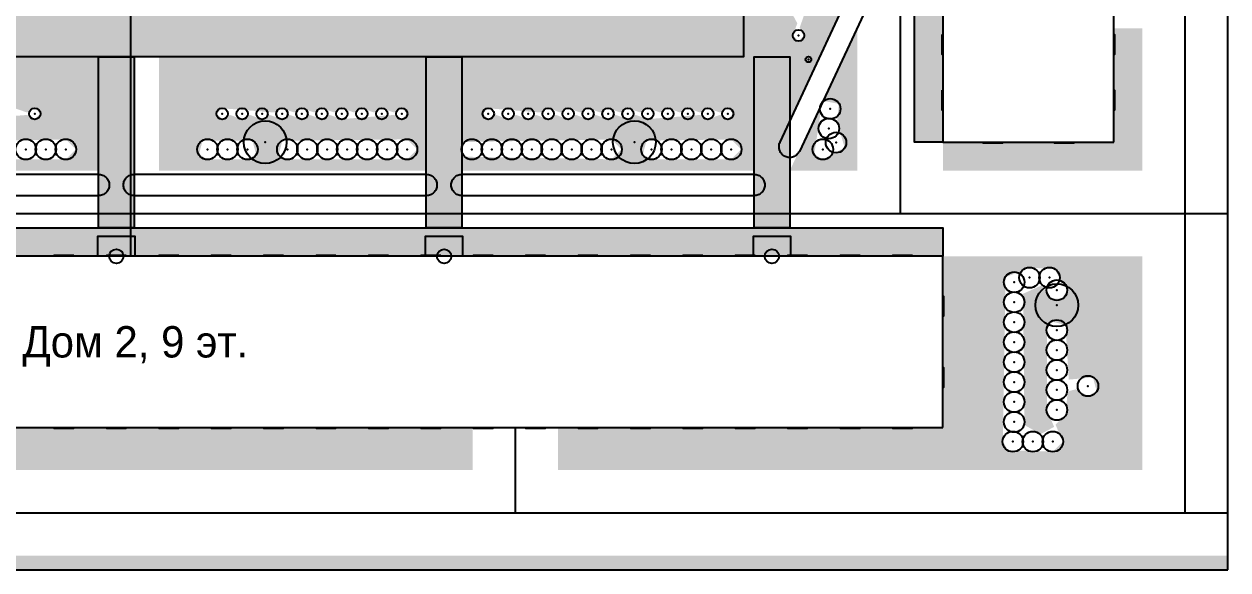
# Model space of a CAD drawing. Header units: metres. Extents: x 0 to 180, y 0 to 150.
# Drawn here: x 95.5 to 180, y 0 to 38.3 of the extents above; entities that cross this region are included whole.
import ezdxf

# ---------------------------------------------------------------- set-up
doc = ezdxf.new("R2010")
doc.units = ezdxf.units.M
for name, color, linetype in [('BUILDING_FOOTPRINT', 1, 'Continuous'), ('CANOPIES', 132, 'Continuous'), ('CURB', 8, 'Continuous'), ('ENTRANCES', 132, 'Continuous'), ('HEATING_T1', 1, 'Continuous'), ('LABELS', 7, 'Continuous'), ('NEW_BUSH', 3, 'Continuous'), ('NEW_LAMP', 2, 'Continuous'), ('NEW_LAWN', 82, 'Continuous'), ('NEW_PATHS', 2, 'Continuous'), ('NEW_TREE', 3, 'Continuous'), ('PATHS', 33, 'Continuous'), ('ROAD', 251, 'Continuous'), ('SEWER_K1', 30, 'Continuous'), ('SIDEWALK', 31, 'Continuous'), ('TERRITORY_BOUNDARY', 8, 'Continuous'), ('WATER_SUPPLY_B1', 5, 'Continuous'), ('WINDOWS', 150, 'Continuous')]:
    doc.layers.add(name, color=color, linetype=linetype)

msp = doc.modelspace()

# ---------------------------------------------------------------- hatches: boundary and pattern name
at = {"layer": 'NEW_LAWN'}
h = msp.add_hatch(color=82, dxfattribs=at)
h.paths.add_polyline_path([(136.75, 28.801), (137.449, 29.5), (136.75, 30.199), (126.25, 30.011), (126.25, 35.999), (146, 36), (146, 40.75), (153.589, 40.75), (149.25, 31.452), (149.25, 36), (146.75, 36), (146.75, 28), (126.25, 28), (126.25, 28.989)])
h.paths.add_polyline_path([(150.246, 38.89), (149.867, 39.269), (149.488, 38.89), (149.781, 38.346), (149.488, 37.49), (149.867, 37.111), (150.246, 37.49), (149.953, 38.035)], flags=16)
h.paths.add_polyline_path([(139.201, 30.105), (138.945, 29.151), (139.55, 28.801), (145.15, 28.801), (145.849, 29.5), (145.15, 30.199)], flags=16)
h.paths.add_polyline_path([(128.1, 32.379), (127.721, 32), (128.1, 31.621), (128.645, 31.914), (129.5, 31.621), (130.045, 31.914), (130.9, 31.621), (131.445, 31.914), (132.3, 31.621), (132.845, 31.914), (133.7, 31.621), (134.245, 31.914), (135.1, 31.621), (135.645, 31.914), (136.5, 31.621), (137.045, 31.914), (137.9, 31.621), (138.445, 31.914), (139.3, 31.621), (142.955, 31.914), (143.5, 31.621), (144.355, 31.914), (144.9, 31.621), (145.279, 32), (144.9, 32.379), (144.355, 32.086), (143.5, 32.379), (142.955, 32.086), (142.1, 32.379), (141.555, 32.086), (140.7, 32.379), (140.155, 32.086), (139.3, 32.379), (138.755, 32.086), (137.9, 32.379), (137.355, 32.086), (136.5, 32.379), (135.955, 32.086), (135.1, 32.379), (134.555, 32.086), (133.7, 32.379), (133.155, 32.086), (132.3, 32.379), (131.755, 32.086)], flags=16)
for points in [[(151.522, 32.774), (150.972, 29.151), (151.577, 28.801), (153.105, 29.628), (152.571, 31.44), (152.698, 32.691), (151.583, 32.903), (154, 38.084), (154, 28), (149.25, 28)], [(174, 28), (160, 28), (160, 30), (172, 30), (172, 38), (174, 38)], [(73, 7), (73, 10), (127, 10), (127, 7)], [(38.5, 1), (180, 1), (180, 0), (38.5, 0.001)]]:
    msp.add_hatch(color=82, dxfattribs=at).paths.add_polyline_path(points)
h = msp.add_hatch(color=82, dxfattribs=at)
h.paths.add_polyline_path([(100.75, 28), (80.25, 28), (80.25, 35.999), (100.75, 35.999)])
h.paths.add_polyline_path([(93.901, 30.105), (93.645, 29.151), (94.25, 28.801), (98.45, 28.801), (99.149, 29.5), (98.45, 30.199)], flags=16)
h.paths.add_polyline_path([(85.93, 32.086), (82.275, 32.379), (81.896, 32), (82.275, 31.621), (82.82, 31.914), (83.675, 31.621), (84.22, 31.914), (85.075, 31.621), (85.62, 31.914), (86.475, 31.621), (87.02, 31.914), (87.875, 31.621), (88.42, 31.914), (89.275, 31.621), (89.82, 31.914), (90.675, 31.621), (91.22, 31.914), (92.075, 31.621), (95.73, 31.914), (96.275, 31.621), (96.654, 32), (96.275, 32.379), (95.73, 32.086), (94.875, 32.379), (94.33, 32.086), (93.475, 32.379), (92.93, 32.086), (92.075, 32.379), (91.53, 32.086), (90.675, 32.379), (87.02, 32.086), (86.475, 32.379)], flags=16)
h.paths.add_polyline_path([(81.301, 30.105), (81.045, 29.151), (81.65, 28.801), (91.45, 28.801), (92.149, 29.5), (91.45, 30.199)], flags=16)
h = msp.add_hatch(color=82, dxfattribs=at)
h.paths.add_polyline_path([(105, 36), (123.75, 36), (123.75, 28), (105, 28)])
h.paths.add_polyline_path([(113.651, 30.105), (113.395, 29.151), (114, 28.801), (122.4, 28.801), (123.099, 29.5), (122.4, 30.199)], flags=16)
h.paths.add_polyline_path([(109.425, 32.379), (109.046, 32), (109.425, 31.621), (109.97, 31.914), (110.825, 31.621), (111.37, 31.914), (112.225, 31.621), (112.77, 31.914), (113.625, 31.621), (114.17, 31.914), (115.025, 31.621), (115.57, 31.914), (116.425, 31.621), (116.97, 31.914), (117.825, 31.621), (121.48, 31.914), (122.025, 31.621), (122.404, 32), (122.025, 32.379), (121.48, 32.086), (120.625, 32.379), (120.08, 32.086), (119.225, 32.379), (118.68, 32.086), (117.825, 32.379), (117.28, 32.086), (116.425, 32.379), (115.88, 32.086), (115.025, 32.379), (114.48, 32.086), (113.625, 32.379), (113.08, 32.086)], flags=16)
h.paths.add_polyline_path([(108.051, 30.105), (107.795, 29.151), (108.4, 28.801), (111.2, 28.801), (111.805, 29.151), (111.549, 30.105)], flags=16)
h = msp.add_hatch(color=82, dxfattribs=at)
h.paths.add_polyline_path([(160, 10), (160, 22), (174, 22), (174, 7), (133, 7), (133, 10)])
h.paths.add_polyline_path([(164.213, 9), (164.563, 8.395), (167.712, 8.301), (168.411, 9), (167.905, 10.186), (168.605, 10.871), (168.755, 12.519), (169.334, 12.674), (170.179, 12.198), (170.785, 12.548), (170.529, 13.502), (168.83, 13.351), (168.605, 17.17), (167.651, 17.426), (167.301, 16.821), (167.301, 11.221), (167.807, 10.035), (166.857, 9.524), (165.724, 10.162), (165.624, 19.369), (166.904, 19.946), (167.651, 19.016), (168.349, 19.016), (168.699, 19.621), (167.829, 21.105), (166.079, 21.199), (164.395, 20.529)], flags=16)
at = {"layer": 'PATHS'}
for points in [[(103.25, 24), (100.75, 24), (100.75, 36), (103.25, 36)], [(126.25, 24), (123.75, 24), (123.75, 36), (126.25, 36)], [(146.75, 24), (146.75, 36), (149.25, 36), (149.25, 24)]]:
    msp.add_hatch(color=33, dxfattribs=at).paths.add_polyline_path(points)
at = {"layer": 'ROAD'}
msp.add_hatch(color=251, dxfattribs=at).paths.add_polyline_path([(141.5, 114), (141.5, 150), (146, 150), (146, 114), (146, 109.5), (146, 40.5), (146, 36), (141.5, 36), (90, 36), (90, 40.5), (141.5, 40.5), (141.5, 109.5), (90, 109.5), (90, 114)])
at = {"layer": 'SIDEWALK'}
for points in [[(158, 75), (160, 75), (160, 30), (158, 30)], [(44, 24), (160, 24), (160, 22), (44, 22)]]:
    msp.add_hatch(color=31, dxfattribs=at).paths.add_polyline_path(points)

# ---------------------------------------------------------------- linework, layer by layer
at = {"layer": 'BUILDING_FOOTPRINT'}
for points in [[(172, 30), (172, 75), (160, 75), (160, 30)], [(160, 10), (160, 22), (44, 22), (44, 10)]]:
    msp.add_lwpolyline(points, close=True, dxfattribs=at)
at = {"layer": 'CANOPIES'}
for points in [[(103.3, 22, 2.7), (100.7, 22, 2.7), (100.7, 23.4, 2.7), (103.3, 23.4, 2.7)], [(126.3, 22, 2.7), (123.7, 22, 2.7), (123.7, 23.4, 2.7), (126.3, 23.4, 2.7)], [(149.3, 22, 2.7), (146.7, 22, 2.7), (146.7, 23.4, 2.7), (149.3, 23.4, 2.7)]]:
    msp.add_3dface(points, dxfattribs=at)
at = {"layer": 'CURB'}
msp.add_lwpolyline([(34, 0), (34, 36), (34, 40.5), (34, 109.5), (34, 114), (38.5, 114), (141.5, 114), (141.5, 150), (146, 150), (146, 114), (146, 109.5), (146, 40.5), (146, 36), (141.5, 36), (38.5, 36), (38.5, 0)], close=True, dxfattribs=at)
at = {"layer": 'ENTRANCES'}
for centre in [(102, 22, 0.05), (125, 22, 0.05), (148, 22, 0.05)]:
    msp.add_circle(centre, 0.5, dxfattribs=at)
at = {"layer": 'HEATING_T1'}
msp.add_polyline3d([(103, 88, -1.4), (103, 22, -1.4)], dxfattribs=at)
at = {"layer": 'NEW_BUSH'}
for centre, radius in [((149.867, 37.49), 0.4), ((152.093, 32.341), 0.72), ((96.275, 32), 0.4), ((109.425, 32), 0.4), ((110.825, 32), 0.4), ((112.225, 32), 0.4), ((113.625, 32), 0.4), ((115.025, 32), 0.4), ((116.425, 32), 0.4), ((117.825, 32), 0.4), ((119.225, 32), 0.4), ((120.625, 32), 0.4), ((122.025, 32), 0.4), ((128.1, 32), 0.4), ((129.5, 32), 0.4), ((130.9, 32), 0.4), ((132.3, 32), 0.4), ((133.7, 32), 0.4), ((135.1, 32), 0.4), ((136.5, 32), 0.4), ((137.9, 32), 0.4), ((139.3, 32), 0.4), ((140.7, 32), 0.4), ((142.1, 32), 0.4), ((143.5, 32), 0.4), ((144.9, 32), 0.4), ((152, 30.962), 0.72), ((152.5, 29.977), 0.72), ((95.65, 29.5), 0.72), ((97.05, 29.5), 0.72), ((98.45, 29.5), 0.72), ((108.4, 29.5), 0.72), ((109.8, 29.5), 0.72), ((111.2, 29.5), 0.72), ((114, 29.5), 0.72), ((115.4, 29.5), 0.72), ((116.8, 29.5), 0.72), ((118.2, 29.5), 0.72), ((119.6, 29.5), 0.72), ((121, 29.5), 0.72), ((122.4, 29.5), 0.72), ((126.95, 29.5), 0.72), ((128.35, 29.5), 0.72), ((129.75, 29.5), 0.72), ((131.15, 29.5), 0.72), ((132.55, 29.5), 0.72), ((133.95, 29.5), 0.72), ((135.35, 29.5), 0.72), ((136.75, 29.5), 0.72), ((139.55, 29.5), 0.72), ((140.95, 29.5), 0.72), ((142.35, 29.5), 0.72), ((143.75, 29.5), 0.72), ((145.15, 29.5), 0.72), ((151.577, 29.5), 0.72), ((166.079, 20.5), 0.72), ((167.479, 20.5), 0.72), ((165, 20.179), 0.72), ((168, 19.621), 0.72), ((165, 18.779), 0.72), ((165, 17.379), 0.72), ((168, 16.821), 0.72), ((165, 15.979), 0.72), ((168, 15.421), 0.72), ((165, 14.579), 0.72), ((168, 14.021), 0.72), ((165, 13.179), 0.72), ((170.179, 12.897), 0.72), ((168, 12.621), 0.72), ((165, 11.779), 0.72), ((168, 11.221), 0.72), ((165, 10.379), 0.72), ((164.912, 9), 0.72), ((166.312, 9), 0.72), ((167.712, 9), 0.72)]:
    msp.add_circle(centre, radius, dxfattribs=at)
for p in [(149.867, 37.49), (152.093, 32.341), (96.275, 32), (109.425, 32), (110.825, 32), (112.225, 32), (113.625, 32), (115.025, 32), (116.425, 32), (117.825, 32), (119.225, 32), (120.625, 32), (122.025, 32), (128.1, 32), (129.5, 32), (130.9, 32), (132.3, 32), (133.7, 32), (135.1, 32), (136.5, 32), (137.9, 32), (139.3, 32), (140.7, 32), (142.1, 32), (143.5, 32), (144.9, 32), (152, 30.962), (152.5, 29.977), (95.65, 29.5), (97.05, 29.5), (98.45, 29.5), (108.4, 29.5), (109.8, 29.5), (111.2, 29.5), (114, 29.5), (115.4, 29.5), (116.8, 29.5), (118.2, 29.5), (119.6, 29.5), (121, 29.5), (122.4, 29.5), (126.95, 29.5), (128.35, 29.5), (129.75, 29.5), (131.15, 29.5), (132.55, 29.5), (133.95, 29.5), (135.35, 29.5), (136.75, 29.5), (139.55, 29.5), (140.95, 29.5), (142.35, 29.5), (143.75, 29.5), (145.15, 29.5), (151.577, 29.5), (166.079, 20.5), (167.479, 20.5), (165, 20.179), (168, 19.621), (165, 18.779), (165, 17.379), (168, 16.821), (165, 15.979), (168, 15.421), (165, 14.579), (168, 14.021), (165, 13.179), (170.179, 12.897), (168, 12.621), (165, 11.779), (168, 11.221), (165, 10.379), (164.912, 9), (166.312, 9), (167.712, 9)]:
    msp.add_point(p, dxfattribs=at)
at = {"layer": 'NEW_LAMP'}
msp.add_circle((150.565, 35.806), 0.2, dxfattribs=at)
msp.add_point((150.565, 35.806), dxfattribs=at)
at = {"layer": 'NEW_PATHS'}
for points in [[(155.096, 40.433), (149.93, 29.361), (149.895, 29.296), (149.855, 29.235), (149.808, 29.178), (149.757, 29.125), (149.7, 29.078), (149.639, 29.037), (149.574, 29.002), (149.506, 28.974), (149.436, 28.952), (149.364, 28.937), (149.291, 28.93), (149.217, 28.929), (149.144, 28.936), (149.072, 28.95), (149.001, 28.971), (148.933, 28.999), (148.868, 29.033), (148.806, 29.074), (148.749, 29.12), (148.697, 29.172), (148.65, 29.229), (148.609, 29.29), (148.574, 29.354), (148.545, 29.422), (148.523, 29.493), (148.509, 29.565), (148.501, 29.638), (148.501, 29.712), (148.508, 29.785), (148.522, 29.857), (148.543, 29.928), (148.57, 29.996), (153.737, 41.067)], [(80.25, 27.75), (100.75, 27.75), (100.824, 27.746), (100.896, 27.736), (100.968, 27.718), (101.037, 27.693), (101.104, 27.661), (101.167, 27.624), (101.226, 27.58), (101.28, 27.53), (101.33, 27.476), (101.374, 27.417), (101.411, 27.354), (101.443, 27.287), (101.468, 27.218), (101.486, 27.146), (101.496, 27.074), (101.5, 27), (101.496, 26.926), (101.486, 26.854), (101.468, 26.782), (101.443, 26.713), (101.411, 26.646), (101.374, 26.583), (101.33, 26.524), (101.28, 26.47), (101.226, 26.42), (101.167, 26.376), (101.104, 26.339), (101.037, 26.307), (100.968, 26.282), (100.896, 26.264), (100.824, 26.254), (100.75, 26.25), (80.25, 26.25)]]:
    msp.add_lwpolyline(points, dxfattribs=at)
for points in [[(102.896, 26.339), (102.833, 26.376), (102.774, 26.42), (102.72, 26.47), (102.67, 26.524), (102.626, 26.583), (102.589, 26.646), (102.557, 26.713), (102.532, 26.782), (102.514, 26.854), (102.504, 26.926), (102.5, 27), (102.504, 27.074), (102.514, 27.146), (102.532, 27.218), (102.557, 27.287), (102.589, 27.354), (102.626, 27.417), (102.67, 27.476), (102.72, 27.53), (102.774, 27.58), (102.833, 27.624), (102.896, 27.661), (102.963, 27.693), (103.032, 27.718), (103.104, 27.736), (103.176, 27.746), (103.25, 27.75), (123.75, 27.75), (123.824, 27.746), (123.896, 27.736), (123.968, 27.718), (124.037, 27.693), (124.104, 27.661), (124.167, 27.624), (124.226, 27.58), (124.28, 27.53), (124.33, 27.476), (124.374, 27.417), (124.411, 27.354), (124.443, 27.287), (124.468, 27.218), (124.486, 27.146), (124.496, 27.074), (124.5, 27), (124.496, 26.926), (124.486, 26.854), (124.468, 26.782), (124.443, 26.713), (124.411, 26.646), (124.374, 26.583), (124.33, 26.524), (124.28, 26.47), (124.226, 26.42), (124.167, 26.376), (124.104, 26.339), (124.037, 26.307), (123.968, 26.282), (123.896, 26.264), (123.824, 26.254), (123.75, 26.25), (103.25, 26.25), (103.176, 26.254), (103.104, 26.264), (103.032, 26.282), (102.963, 26.307)], [(125.896, 26.339), (125.833, 26.376), (125.774, 26.42), (125.72, 26.47), (125.67, 26.524), (125.626, 26.583), (125.589, 26.646), (125.557, 26.713), (125.532, 26.782), (125.514, 26.854), (125.504, 26.926), (125.5, 27), (125.504, 27.074), (125.514, 27.146), (125.532, 27.218), (125.557, 27.287), (125.589, 27.354), (125.626, 27.417), (125.67, 27.476), (125.72, 27.53), (125.774, 27.58), (125.833, 27.624), (125.896, 27.661), (125.963, 27.693), (126.032, 27.718), (126.104, 27.736), (126.176, 27.746), (126.25, 27.75), (146.75, 27.75), (146.824, 27.746), (146.896, 27.736), (146.968, 27.718), (147.037, 27.693), (147.104, 27.661), (147.167, 27.624), (147.226, 27.58), (147.28, 27.53), (147.33, 27.476), (147.374, 27.417), (147.411, 27.354), (147.443, 27.287), (147.468, 27.218), (147.486, 27.146), (147.496, 27.074), (147.5, 27), (147.496, 26.926), (147.486, 26.854), (147.468, 26.782), (147.443, 26.713), (147.411, 26.646), (147.374, 26.583), (147.33, 26.524), (147.28, 26.47), (147.226, 26.42), (147.167, 26.376), (147.104, 26.339), (147.037, 26.307), (146.968, 26.282), (146.896, 26.264), (146.824, 26.254), (146.75, 26.25), (126.25, 26.25), (126.176, 26.254), (126.104, 26.264), (126.032, 26.282), (125.963, 26.307)]]:
    msp.add_lwpolyline(points, close=True, dxfattribs=at)
at = {"layer": 'NEW_TREE'}
for centre in [(112.45, 30), (138.35, 30), (168, 18.571)]:
    msp.add_circle(centre, 1.5, dxfattribs=at)
for p in [(112.45, 30), (138.35, 30), (168, 18.571)]:
    msp.add_point(p, dxfattribs=at)
at = {"layer": 'PATHS'}
for points in [[(103.25, 24), (100.75, 24), (100.75, 36), (103.25, 36)], [(126.25, 24), (123.75, 24), (123.75, 36), (126.25, 36)], [(146.75, 24), (146.75, 36), (149.25, 36), (149.25, 24)]]:
    msp.add_lwpolyline(points, close=True, dxfattribs=at)
at = {"layer": 'ROAD'}
msp.add_lwpolyline([(141.5, 114), (141.5, 150), (146, 150), (146, 114), (146, 109.5), (146, 40.5), (146, 36), (141.5, 36), (90, 36), (90, 40.5), (141.5, 40.5), (141.5, 109.5), (90, 109.5), (90, 114)], close=True, dxfattribs=at)
at = {"layer": 'SEWER_K1'}
for points in [[(157, 122, -2.6), (157, 25, -2.6)], [(23, 114, -2.6), (23, 25, -2.6), (180, 25, -2.6)]]:
    msp.add_polyline3d(points, dxfattribs=at)
at = {"layer": 'SIDEWALK'}
for points in [[(158, 75), (160, 75), (160, 30), (158, 30)], [(44, 24), (160, 24), (160, 22), (44, 22)]]:
    msp.add_lwpolyline(points, close=True, dxfattribs=at)
at = {"layer": 'TERRITORY_BOUNDARY'}
msp.add_lwpolyline([(180, 0), (180, 150), (0, 150), (0, 0)], close=True, dxfattribs=at)
at = {"layer": 'WATER_SUPPLY_B1'}
for points in [[(177, 4, -1.8), (177, 146, -1.8)], [(130, 4, -1.8), (130, 10, -1.8)], [(0, 4, -1.8), (180, 4, -1.8)]]:
    msp.add_polyline3d(points, dxfattribs=at)
at = {"layer": 'WINDOWS'}
for points in [[(159.95, 37.564, 0.9), (159.95, 36.164, 0.9), (159.95, 36.164, 2.4), (159.95, 37.564, 2.4)], [(159.95, 37.564, 3.9), (159.95, 36.164, 3.9), (159.95, 36.164, 5.4), (159.95, 37.564, 5.4)], [(159.95, 37.564, 6.9), (159.95, 36.164, 6.9), (159.95, 36.164, 8.4), (159.95, 37.564, 8.4)], [(159.95, 37.564, 9.9), (159.95, 36.164, 9.9), (159.95, 36.164, 11.4), (159.95, 37.564, 11.4)], [(159.95, 37.564, 12.9), (159.95, 36.164, 12.9), (159.95, 36.164, 14.4), (159.95, 37.564, 14.4)], [(172.05, 36.164, 0.9), (172.05, 37.564, 0.9), (172.05, 37.564, 2.4), (172.05, 36.164, 2.4)], [(172.05, 36.164, 3.9), (172.05, 37.564, 3.9), (172.05, 37.564, 5.4), (172.05, 36.164, 5.4)], [(172.05, 36.164, 6.9), (172.05, 37.564, 6.9), (172.05, 37.564, 8.4), (172.05, 36.164, 8.4)], [(172.05, 36.164, 9.9), (172.05, 37.564, 9.9), (172.05, 37.564, 11.4), (172.05, 36.164, 11.4)], [(172.05, 36.164, 12.9), (172.05, 37.564, 12.9), (172.05, 37.564, 14.4), (172.05, 36.164, 14.4)], [(159.95, 33.655, 0.9), (159.95, 32.255, 0.9), (159.95, 32.255, 2.4), (159.95, 33.655, 2.4)], [(159.95, 33.655, 3.9), (159.95, 32.255, 3.9), (159.95, 32.255, 5.4), (159.95, 33.655, 5.4)], [(159.95, 33.655, 6.9), (159.95, 32.255, 6.9), (159.95, 32.255, 8.4), (159.95, 33.655, 8.4)], [(159.95, 33.655, 9.9), (159.95, 32.255, 9.9), (159.95, 32.255, 11.4), (159.95, 33.655, 11.4)], [(159.95, 33.655, 12.9), (159.95, 32.255, 12.9), (159.95, 32.255, 14.4), (159.95, 33.655, 14.4)], [(172.05, 32.255, 0.9), (172.05, 33.655, 0.9), (172.05, 33.655, 2.4), (172.05, 32.255, 2.4)], [(172.05, 32.255, 3.9), (172.05, 33.655, 3.9), (172.05, 33.655, 5.4), (172.05, 32.255, 5.4)], [(172.05, 32.255, 6.9), (172.05, 33.655, 6.9), (172.05, 33.655, 8.4), (172.05, 32.255, 8.4)], [(172.05, 32.255, 9.9), (172.05, 33.655, 9.9), (172.05, 33.655, 11.4), (172.05, 32.255, 11.4)], [(172.05, 32.255, 12.9), (172.05, 33.655, 12.9), (172.05, 33.655, 14.4), (172.05, 32.255, 14.4)], [(162.8, 29.95, 0.9), (164.2, 29.95, 0.9), (164.2, 29.95, 2.4), (162.8, 29.95, 2.4)], [(162.8, 29.95, 3.9), (164.2, 29.95, 3.9), (164.2, 29.95, 5.4), (162.8, 29.95, 5.4)], [(162.8, 29.95, 6.9), (164.2, 29.95, 6.9), (164.2, 29.95, 8.4), (162.8, 29.95, 8.4)], [(162.8, 29.95, 9.9), (164.2, 29.95, 9.9), (164.2, 29.95, 11.4), (162.8, 29.95, 11.4)], [(162.8, 29.95, 12.9), (164.2, 29.95, 12.9), (164.2, 29.95, 14.4), (162.8, 29.95, 14.4)], [(167.8, 29.95, 0.9), (169.2, 29.95, 0.9), (169.2, 29.95, 2.4), (167.8, 29.95, 2.4)], [(167.8, 29.95, 3.9), (169.2, 29.95, 3.9), (169.2, 29.95, 5.4), (167.8, 29.95, 5.4)], [(167.8, 29.95, 6.9), (169.2, 29.95, 6.9), (169.2, 29.95, 8.4), (167.8, 29.95, 8.4)], [(167.8, 29.95, 9.9), (169.2, 29.95, 9.9), (169.2, 29.95, 11.4), (167.8, 29.95, 11.4)], [(167.8, 29.95, 12.9), (169.2, 29.95, 12.9), (169.2, 29.95, 14.4), (167.8, 29.95, 14.4)], [(99.023, 22.05, 0.9), (97.623, 22.05, 0.9), (97.623, 22.05, 2.4), (99.023, 22.05, 2.4)], [(99.023, 22.05, 3.9), (97.623, 22.05, 3.9), (97.623, 22.05, 5.4), (99.023, 22.05, 5.4)], [(99.023, 22.05, 6.9), (97.623, 22.05, 6.9), (97.623, 22.05, 8.4), (99.023, 22.05, 8.4)], [(99.023, 22.05, 9.9), (97.623, 22.05, 9.9), (97.623, 22.05, 11.4), (99.023, 22.05, 11.4)], [(99.023, 22.05, 12.9), (97.623, 22.05, 12.9), (97.623, 22.05, 14.4), (99.023, 22.05, 14.4)], [(99.023, 22.05, 15.9), (97.623, 22.05, 15.9), (97.623, 22.05, 17.4), (99.023, 22.05, 17.4)], [(99.023, 22.05, 18.9), (97.623, 22.05, 18.9), (97.623, 22.05, 20.4), (99.023, 22.05, 20.4)], [(99.023, 22.05, 21.9), (97.623, 22.05, 21.9), (97.623, 22.05, 23.4), (99.023, 22.05, 23.4)], [(99.023, 22.05, 24.9), (97.623, 22.05, 24.9), (97.623, 22.05, 26.4), (99.023, 22.05, 26.4)], [(102.7, 22.05, 3.9), (101.3, 22.05, 3.9), (101.3, 22.05, 5.4), (102.7, 22.05, 5.4)], [(102.7, 22.05, 6.9), (101.3, 22.05, 6.9), (101.3, 22.05, 8.4), (102.7, 22.05, 8.4)], [(102.7, 22.05, 9.9), (101.3, 22.05, 9.9), (101.3, 22.05, 11.4), (102.7, 22.05, 11.4)], [(102.7, 22.05, 12.9), (101.3, 22.05, 12.9), (101.3, 22.05, 14.4), (102.7, 22.05, 14.4)], [(102.7, 22.05, 15.9), (101.3, 22.05, 15.9), (101.3, 22.05, 17.4), (102.7, 22.05, 17.4)], [(102.7, 22.05, 18.9), (101.3, 22.05, 18.9), (101.3, 22.05, 20.4), (102.7, 22.05, 20.4)], [(102.7, 22.05, 21.9), (101.3, 22.05, 21.9), (101.3, 22.05, 23.4), (102.7, 22.05, 23.4)], [(102.7, 22.05, 24.9), (101.3, 22.05, 24.9), (101.3, 22.05, 26.4), (102.7, 22.05, 26.4)], [(106.377, 22.05, 0.9), (104.977, 22.05, 0.9), (104.977, 22.05, 2.4), (106.377, 22.05, 2.4)], [(106.377, 22.05, 3.9), (104.977, 22.05, 3.9), (104.977, 22.05, 5.4), (106.377, 22.05, 5.4)], [(106.377, 22.05, 6.9), (104.977, 22.05, 6.9), (104.977, 22.05, 8.4), (106.377, 22.05, 8.4)], [(106.377, 22.05, 9.9), (104.977, 22.05, 9.9), (104.977, 22.05, 11.4), (106.377, 22.05, 11.4)], [(106.377, 22.05, 12.9), (104.977, 22.05, 12.9), (104.977, 22.05, 14.4), (106.377, 22.05, 14.4)], [(106.377, 22.05, 15.9), (104.977, 22.05, 15.9), (104.977, 22.05, 17.4), (106.377, 22.05, 17.4)], [(106.377, 22.05, 18.9), (104.977, 22.05, 18.9), (104.977, 22.05, 20.4), (106.377, 22.05, 20.4)], [(106.377, 22.05, 21.9), (104.977, 22.05, 21.9), (104.977, 22.05, 23.4), (106.377, 22.05, 23.4)], [(106.377, 22.05, 24.9), (104.977, 22.05, 24.9), (104.977, 22.05, 26.4), (106.377, 22.05, 26.4)], [(110.055, 22.05, 0.9), (108.655, 22.05, 0.9), (108.655, 22.05, 2.4), (110.055, 22.05, 2.4)], [(110.055, 22.05, 3.9), (108.655, 22.05, 3.9), (108.655, 22.05, 5.4), (110.055, 22.05, 5.4)], [(110.055, 22.05, 6.9), (108.655, 22.05, 6.9), (108.655, 22.05, 8.4), (110.055, 22.05, 8.4)], [(110.055, 22.05, 9.9), (108.655, 22.05, 9.9), (108.655, 22.05, 11.4), (110.055, 22.05, 11.4)], [(110.055, 22.05, 12.9), (108.655, 22.05, 12.9), (108.655, 22.05, 14.4), (110.055, 22.05, 14.4)], [(110.055, 22.05, 15.9), (108.655, 22.05, 15.9), (108.655, 22.05, 17.4), (110.055, 22.05, 17.4)], [(110.055, 22.05, 18.9), (108.655, 22.05, 18.9), (108.655, 22.05, 20.4), (110.055, 22.05, 20.4)], [(110.055, 22.05, 21.9), (108.655, 22.05, 21.9), (108.655, 22.05, 23.4), (110.055, 22.05, 23.4)], [(110.055, 22.05, 24.9), (108.655, 22.05, 24.9), (108.655, 22.05, 26.4), (110.055, 22.05, 26.4)], [(113.732, 22.05, 0.9), (112.332, 22.05, 0.9), (112.332, 22.05, 2.4), (113.732, 22.05, 2.4)], [(113.732, 22.05, 3.9), (112.332, 22.05, 3.9), (112.332, 22.05, 5.4), (113.732, 22.05, 5.4)], [(113.732, 22.05, 6.9), (112.332, 22.05, 6.9), (112.332, 22.05, 8.4), (113.732, 22.05, 8.4)], [(113.732, 22.05, 9.9), (112.332, 22.05, 9.9), (112.332, 22.05, 11.4), (113.732, 22.05, 11.4)], [(113.732, 22.05, 12.9), (112.332, 22.05, 12.9), (112.332, 22.05, 14.4), (113.732, 22.05, 14.4)], [(113.732, 22.05, 15.9), (112.332, 22.05, 15.9), (112.332, 22.05, 17.4), (113.732, 22.05, 17.4)], [(113.732, 22.05, 18.9), (112.332, 22.05, 18.9), (112.332, 22.05, 20.4), (113.732, 22.05, 20.4)], [(113.732, 22.05, 21.9), (112.332, 22.05, 21.9), (112.332, 22.05, 23.4), (113.732, 22.05, 23.4)], [(113.732, 22.05, 24.9), (112.332, 22.05, 24.9), (112.332, 22.05, 26.4), (113.732, 22.05, 26.4)], [(117.41, 22.05, 0.9), (116.01, 22.05, 0.9), (116.01, 22.05, 2.4), (117.41, 22.05, 2.4)], [(117.41, 22.05, 3.9), (116.01, 22.05, 3.9), (116.01, 22.05, 5.4), (117.41, 22.05, 5.4)], [(117.41, 22.05, 6.9), (116.01, 22.05, 6.9), (116.01, 22.05, 8.4), (117.41, 22.05, 8.4)], [(117.41, 22.05, 9.9), (116.01, 22.05, 9.9), (116.01, 22.05, 11.4), (117.41, 22.05, 11.4)], [(117.41, 22.05, 12.9), (116.01, 22.05, 12.9), (116.01, 22.05, 14.4), (117.41, 22.05, 14.4)], [(117.41, 22.05, 15.9), (116.01, 22.05, 15.9), (116.01, 22.05, 17.4), (117.41, 22.05, 17.4)], [(117.41, 22.05, 18.9), (116.01, 22.05, 18.9), (116.01, 22.05, 20.4), (117.41, 22.05, 20.4)], [(117.41, 22.05, 21.9), (116.01, 22.05, 21.9), (116.01, 22.05, 23.4), (117.41, 22.05, 23.4)], [(117.41, 22.05, 24.9), (116.01, 22.05, 24.9), (116.01, 22.05, 26.4), (117.41, 22.05, 26.4)], [(121.087, 22.05, 0.9), (119.687, 22.05, 0.9), (119.687, 22.05, 2.4), (121.087, 22.05, 2.4)], [(121.087, 22.05, 3.9), (119.687, 22.05, 3.9), (119.687, 22.05, 5.4), (121.087, 22.05, 5.4)], [(121.087, 22.05, 6.9), (119.687, 22.05, 6.9), (119.687, 22.05, 8.4), (121.087, 22.05, 8.4)], [(121.087, 22.05, 9.9), (119.687, 22.05, 9.9), (119.687, 22.05, 11.4), (121.087, 22.05, 11.4)], [(121.087, 22.05, 12.9), (119.687, 22.05, 12.9), (119.687, 22.05, 14.4), (121.087, 22.05, 14.4)], [(121.087, 22.05, 15.9), (119.687, 22.05, 15.9), (119.687, 22.05, 17.4), (121.087, 22.05, 17.4)], [(121.087, 22.05, 18.9), (119.687, 22.05, 18.9), (119.687, 22.05, 20.4), (121.087, 22.05, 20.4)], [(121.087, 22.05, 21.9), (119.687, 22.05, 21.9), (119.687, 22.05, 23.4), (121.087, 22.05, 23.4)], [(121.087, 22.05, 24.9), (119.687, 22.05, 24.9), (119.687, 22.05, 26.4), (121.087, 22.05, 26.4)], [(124.765, 22.05, 3.9), (123.365, 22.05, 3.9), (123.365, 22.05, 5.4), (124.765, 22.05, 5.4)], [(124.765, 22.05, 6.9), (123.365, 22.05, 6.9), (123.365, 22.05, 8.4), (124.765, 22.05, 8.4)], [(124.765, 22.05, 9.9), (123.365, 22.05, 9.9), (123.365, 22.05, 11.4), (124.765, 22.05, 11.4)], [(124.765, 22.05, 12.9), (123.365, 22.05, 12.9), (123.365, 22.05, 14.4), (124.765, 22.05, 14.4)], [(124.765, 22.05, 15.9), (123.365, 22.05, 15.9), (123.365, 22.05, 17.4), (124.765, 22.05, 17.4)], [(124.765, 22.05, 18.9), (123.365, 22.05, 18.9), (123.365, 22.05, 20.4), (124.765, 22.05, 20.4)], [(124.765, 22.05, 21.9), (123.365, 22.05, 21.9), (123.365, 22.05, 23.4), (124.765, 22.05, 23.4)], [(124.765, 22.05, 24.9), (123.365, 22.05, 24.9), (123.365, 22.05, 26.4), (124.765, 22.05, 26.4)], [(128.442, 22.05, 0.9), (127.042, 22.05, 0.9), (127.042, 22.05, 2.4), (128.442, 22.05, 2.4)], [(128.442, 22.05, 3.9), (127.042, 22.05, 3.9), (127.042, 22.05, 5.4), (128.442, 22.05, 5.4)], [(128.442, 22.05, 6.9), (127.042, 22.05, 6.9), (127.042, 22.05, 8.4), (128.442, 22.05, 8.4)], [(128.442, 22.05, 9.9), (127.042, 22.05, 9.9), (127.042, 22.05, 11.4), (128.442, 22.05, 11.4)], [(128.442, 22.05, 12.9), (127.042, 22.05, 12.9), (127.042, 22.05, 14.4), (128.442, 22.05, 14.4)], [(128.442, 22.05, 15.9), (127.042, 22.05, 15.9), (127.042, 22.05, 17.4), (128.442, 22.05, 17.4)], [(128.442, 22.05, 18.9), (127.042, 22.05, 18.9), (127.042, 22.05, 20.4), (128.442, 22.05, 20.4)], [(128.442, 22.05, 21.9), (127.042, 22.05, 21.9), (127.042, 22.05, 23.4), (128.442, 22.05, 23.4)], [(128.442, 22.05, 24.9), (127.042, 22.05, 24.9), (127.042, 22.05, 26.4), (128.442, 22.05, 26.4)], [(132.119, 22.05, 0.9), (130.719, 22.05, 0.9), (130.719, 22.05, 2.4), (132.119, 22.05, 2.4)], [(132.119, 22.05, 3.9), (130.719, 22.05, 3.9), (130.719, 22.05, 5.4), (132.119, 22.05, 5.4)], [(132.119, 22.05, 6.9), (130.719, 22.05, 6.9), (130.719, 22.05, 8.4), (132.119, 22.05, 8.4)], [(132.119, 22.05, 9.9), (130.719, 22.05, 9.9), (130.719, 22.05, 11.4), (132.119, 22.05, 11.4)], [(132.119, 22.05, 12.9), (130.719, 22.05, 12.9), (130.719, 22.05, 14.4), (132.119, 22.05, 14.4)], [(132.119, 22.05, 15.9), (130.719, 22.05, 15.9), (130.719, 22.05, 17.4), (132.119, 22.05, 17.4)], [(132.119, 22.05, 18.9), (130.719, 22.05, 18.9), (130.719, 22.05, 20.4), (132.119, 22.05, 20.4)], [(132.119, 22.05, 21.9), (130.719, 22.05, 21.9), (130.719, 22.05, 23.4), (132.119, 22.05, 23.4)], [(132.119, 22.05, 24.9), (130.719, 22.05, 24.9), (130.719, 22.05, 26.4), (132.119, 22.05, 26.4)], [(135.797, 22.05, 0.9), (134.397, 22.05, 0.9), (134.397, 22.05, 2.4), (135.797, 22.05, 2.4)], [(135.797, 22.05, 3.9), (134.397, 22.05, 3.9), (134.397, 22.05, 5.4), (135.797, 22.05, 5.4)], [(135.797, 22.05, 6.9), (134.397, 22.05, 6.9), (134.397, 22.05, 8.4), (135.797, 22.05, 8.4)], [(135.797, 22.05, 9.9), (134.397, 22.05, 9.9), (134.397, 22.05, 11.4), (135.797, 22.05, 11.4)], [(135.797, 22.05, 12.9), (134.397, 22.05, 12.9), (134.397, 22.05, 14.4), (135.797, 22.05, 14.4)], [(135.797, 22.05, 15.9), (134.397, 22.05, 15.9), (134.397, 22.05, 17.4), (135.797, 22.05, 17.4)], [(135.797, 22.05, 18.9), (134.397, 22.05, 18.9), (134.397, 22.05, 20.4), (135.797, 22.05, 20.4)], [(135.797, 22.05, 21.9), (134.397, 22.05, 21.9), (134.397, 22.05, 23.4), (135.797, 22.05, 23.4)], [(135.797, 22.05, 24.9), (134.397, 22.05, 24.9), (134.397, 22.05, 26.4), (135.797, 22.05, 26.4)], [(139.474, 22.05, 0.9), (138.074, 22.05, 0.9), (138.074, 22.05, 2.4), (139.474, 22.05, 2.4)], [(139.474, 22.05, 3.9), (138.074, 22.05, 3.9), (138.074, 22.05, 5.4), (139.474, 22.05, 5.4)], [(139.474, 22.05, 6.9), (138.074, 22.05, 6.9), (138.074, 22.05, 8.4), (139.474, 22.05, 8.4)], [(139.474, 22.05, 9.9), (138.074, 22.05, 9.9), (138.074, 22.05, 11.4), (139.474, 22.05, 11.4)], [(139.474, 22.05, 12.9), (138.074, 22.05, 12.9), (138.074, 22.05, 14.4), (139.474, 22.05, 14.4)], [(139.474, 22.05, 15.9), (138.074, 22.05, 15.9), (138.074, 22.05, 17.4), (139.474, 22.05, 17.4)], [(139.474, 22.05, 18.9), (138.074, 22.05, 18.9), (138.074, 22.05, 20.4), (139.474, 22.05, 20.4)], [(139.474, 22.05, 21.9), (138.074, 22.05, 21.9), (138.074, 22.05, 23.4), (139.474, 22.05, 23.4)], [(139.474, 22.05, 24.9), (138.074, 22.05, 24.9), (138.074, 22.05, 26.4), (139.474, 22.05, 26.4)], [(143.152, 22.05, 0.9), (141.752, 22.05, 0.9), (141.752, 22.05, 2.4), (143.152, 22.05, 2.4)], [(143.152, 22.05, 3.9), (141.752, 22.05, 3.9), (141.752, 22.05, 5.4), (143.152, 22.05, 5.4)], [(143.152, 22.05, 6.9), (141.752, 22.05, 6.9), (141.752, 22.05, 8.4), (143.152, 22.05, 8.4)], [(143.152, 22.05, 9.9), (141.752, 22.05, 9.9), (141.752, 22.05, 11.4), (143.152, 22.05, 11.4)], [(143.152, 22.05, 12.9), (141.752, 22.05, 12.9), (141.752, 22.05, 14.4), (143.152, 22.05, 14.4)], [(143.152, 22.05, 15.9), (141.752, 22.05, 15.9), (141.752, 22.05, 17.4), (143.152, 22.05, 17.4)], [(143.152, 22.05, 18.9), (141.752, 22.05, 18.9), (141.752, 22.05, 20.4), (143.152, 22.05, 20.4)], [(143.152, 22.05, 21.9), (141.752, 22.05, 21.9), (141.752, 22.05, 23.4), (143.152, 22.05, 23.4)], [(143.152, 22.05, 24.9), (141.752, 22.05, 24.9), (141.752, 22.05, 26.4), (143.152, 22.05, 26.4)], [(146.829, 22.05, 3.9), (145.429, 22.05, 3.9), (145.429, 22.05, 5.4), (146.829, 22.05, 5.4)], [(146.829, 22.05, 6.9), (145.429, 22.05, 6.9), (145.429, 22.05, 8.4), (146.829, 22.05, 8.4)], [(146.829, 22.05, 9.9), (145.429, 22.05, 9.9), (145.429, 22.05, 11.4), (146.829, 22.05, 11.4)], [(146.829, 22.05, 12.9), (145.429, 22.05, 12.9), (145.429, 22.05, 14.4), (146.829, 22.05, 14.4)], [(146.829, 22.05, 15.9), (145.429, 22.05, 15.9), (145.429, 22.05, 17.4), (146.829, 22.05, 17.4)], [(146.829, 22.05, 18.9), (145.429, 22.05, 18.9), (145.429, 22.05, 20.4), (146.829, 22.05, 20.4)], [(146.829, 22.05, 21.9), (145.429, 22.05, 21.9), (145.429, 22.05, 23.4), (146.829, 22.05, 23.4)], [(146.829, 22.05, 24.9), (145.429, 22.05, 24.9), (145.429, 22.05, 26.4), (146.829, 22.05, 26.4)], [(150.506, 22.05, 3.9), (149.106, 22.05, 3.9), (149.106, 22.05, 5.4), (150.506, 22.05, 5.4)], [(150.506, 22.05, 6.9), (149.106, 22.05, 6.9), (149.106, 22.05, 8.4), (150.506, 22.05, 8.4)], [(150.506, 22.05, 9.9), (149.106, 22.05, 9.9), (149.106, 22.05, 11.4), (150.506, 22.05, 11.4)], [(150.506, 22.05, 12.9), (149.106, 22.05, 12.9), (149.106, 22.05, 14.4), (150.506, 22.05, 14.4)], [(150.506, 22.05, 15.9), (149.106, 22.05, 15.9), (149.106, 22.05, 17.4), (150.506, 22.05, 17.4)], [(150.506, 22.05, 18.9), (149.106, 22.05, 18.9), (149.106, 22.05, 20.4), (150.506, 22.05, 20.4)], [(150.506, 22.05, 21.9), (149.106, 22.05, 21.9), (149.106, 22.05, 23.4), (150.506, 22.05, 23.4)], [(150.506, 22.05, 24.9), (149.106, 22.05, 24.9), (149.106, 22.05, 26.4), (150.506, 22.05, 26.4)], [(154.184, 22.05, 0.9), (152.784, 22.05, 0.9), (152.784, 22.05, 2.4), (154.184, 22.05, 2.4)], [(154.184, 22.05, 3.9), (152.784, 22.05, 3.9), (152.784, 22.05, 5.4), (154.184, 22.05, 5.4)], [(154.184, 22.05, 6.9), (152.784, 22.05, 6.9), (152.784, 22.05, 8.4), (154.184, 22.05, 8.4)], [(154.184, 22.05, 9.9), (152.784, 22.05, 9.9), (152.784, 22.05, 11.4), (154.184, 22.05, 11.4)], [(154.184, 22.05, 12.9), (152.784, 22.05, 12.9), (152.784, 22.05, 14.4), (154.184, 22.05, 14.4)], [(154.184, 22.05, 15.9), (152.784, 22.05, 15.9), (152.784, 22.05, 17.4), (154.184, 22.05, 17.4)], [(154.184, 22.05, 18.9), (152.784, 22.05, 18.9), (152.784, 22.05, 20.4), (154.184, 22.05, 20.4)], [(154.184, 22.05, 21.9), (152.784, 22.05, 21.9), (152.784, 22.05, 23.4), (154.184, 22.05, 23.4)], [(154.184, 22.05, 24.9), (152.784, 22.05, 24.9), (152.784, 22.05, 26.4), (154.184, 22.05, 26.4)], [(157.861, 22.05, 0.9), (156.461, 22.05, 0.9), (156.461, 22.05, 2.4), (157.861, 22.05, 2.4)], [(157.861, 22.05, 3.9), (156.461, 22.05, 3.9), (156.461, 22.05, 5.4), (157.861, 22.05, 5.4)], [(157.861, 22.05, 6.9), (156.461, 22.05, 6.9), (156.461, 22.05, 8.4), (157.861, 22.05, 8.4)], [(157.861, 22.05, 9.9), (156.461, 22.05, 9.9), (156.461, 22.05, 11.4), (157.861, 22.05, 11.4)], [(157.861, 22.05, 12.9), (156.461, 22.05, 12.9), (156.461, 22.05, 14.4), (157.861, 22.05, 14.4)], [(157.861, 22.05, 15.9), (156.461, 22.05, 15.9), (156.461, 22.05, 17.4), (157.861, 22.05, 17.4)], [(157.861, 22.05, 18.9), (156.461, 22.05, 18.9), (156.461, 22.05, 20.4), (157.861, 22.05, 20.4)], [(157.861, 22.05, 21.9), (156.461, 22.05, 21.9), (156.461, 22.05, 23.4), (157.861, 22.05, 23.4)], [(157.861, 22.05, 24.9), (156.461, 22.05, 24.9), (156.461, 22.05, 26.4), (157.861, 22.05, 26.4)], [(160.05, 17.8, 0.9), (160.05, 19.2, 0.9), (160.05, 19.2, 2.4), (160.05, 17.8, 2.4)], [(160.05, 17.8, 3.9), (160.05, 19.2, 3.9), (160.05, 19.2, 5.4), (160.05, 17.8, 5.4)], [(160.05, 17.8, 6.9), (160.05, 19.2, 6.9), (160.05, 19.2, 8.4), (160.05, 17.8, 8.4)], [(160.05, 17.8, 9.9), (160.05, 19.2, 9.9), (160.05, 19.2, 11.4), (160.05, 17.8, 11.4)], [(160.05, 17.8, 12.9), (160.05, 19.2, 12.9), (160.05, 19.2, 14.4), (160.05, 17.8, 14.4)], [(160.05, 17.8, 15.9), (160.05, 19.2, 15.9), (160.05, 19.2, 17.4), (160.05, 17.8, 17.4)], [(160.05, 17.8, 18.9), (160.05, 19.2, 18.9), (160.05, 19.2, 20.4), (160.05, 17.8, 20.4)], [(160.05, 17.8, 21.9), (160.05, 19.2, 21.9), (160.05, 19.2, 23.4), (160.05, 17.8, 23.4)], [(160.05, 17.8, 24.9), (160.05, 19.2, 24.9), (160.05, 19.2, 26.4), (160.05, 17.8, 26.4)], [(160.05, 12.8, 0.9), (160.05, 14.2, 0.9), (160.05, 14.2, 2.4), (160.05, 12.8, 2.4)], [(160.05, 12.8, 3.9), (160.05, 14.2, 3.9), (160.05, 14.2, 5.4), (160.05, 12.8, 5.4)], [(160.05, 12.8, 6.9), (160.05, 14.2, 6.9), (160.05, 14.2, 8.4), (160.05, 12.8, 8.4)], [(160.05, 12.8, 9.9), (160.05, 14.2, 9.9), (160.05, 14.2, 11.4), (160.05, 12.8, 11.4)], [(160.05, 12.8, 12.9), (160.05, 14.2, 12.9), (160.05, 14.2, 14.4), (160.05, 12.8, 14.4)], [(160.05, 12.8, 15.9), (160.05, 14.2, 15.9), (160.05, 14.2, 17.4), (160.05, 12.8, 17.4)], [(160.05, 12.8, 18.9), (160.05, 14.2, 18.9), (160.05, 14.2, 20.4), (160.05, 12.8, 20.4)], [(160.05, 12.8, 21.9), (160.05, 14.2, 21.9), (160.05, 14.2, 23.4), (160.05, 12.8, 23.4)], [(160.05, 12.8, 24.9), (160.05, 14.2, 24.9), (160.05, 14.2, 26.4), (160.05, 12.8, 26.4)], [(97.623, 9.95, 0.9), (99.023, 9.95, 0.9), (99.023, 9.95, 2.4), (97.623, 9.95, 2.4)], [(97.623, 9.95, 3.9), (99.023, 9.95, 3.9), (99.023, 9.95, 5.4), (97.623, 9.95, 5.4)], [(97.623, 9.95, 6.9), (99.023, 9.95, 6.9), (99.023, 9.95, 8.4), (97.623, 9.95, 8.4)], [(97.623, 9.95, 9.9), (99.023, 9.95, 9.9), (99.023, 9.95, 11.4), (97.623, 9.95, 11.4)], [(97.623, 9.95, 12.9), (99.023, 9.95, 12.9), (99.023, 9.95, 14.4), (97.623, 9.95, 14.4)], [(97.623, 9.95, 15.9), (99.023, 9.95, 15.9), (99.023, 9.95, 17.4), (97.623, 9.95, 17.4)], [(97.623, 9.95, 18.9), (99.023, 9.95, 18.9), (99.023, 9.95, 20.4), (97.623, 9.95, 20.4)], [(97.623, 9.95, 21.9), (99.023, 9.95, 21.9), (99.023, 9.95, 23.4), (97.623, 9.95, 23.4)], [(97.623, 9.95, 24.9), (99.023, 9.95, 24.9), (99.023, 9.95, 26.4), (97.623, 9.95, 26.4)], [(101.3, 9.95, 0.9), (102.7, 9.95, 0.9), (102.7, 9.95, 2.4), (101.3, 9.95, 2.4)], [(101.3, 9.95, 3.9), (102.7, 9.95, 3.9), (102.7, 9.95, 5.4), (101.3, 9.95, 5.4)], [(101.3, 9.95, 6.9), (102.7, 9.95, 6.9), (102.7, 9.95, 8.4), (101.3, 9.95, 8.4)], [(101.3, 9.95, 9.9), (102.7, 9.95, 9.9), (102.7, 9.95, 11.4), (101.3, 9.95, 11.4)], [(101.3, 9.95, 12.9), (102.7, 9.95, 12.9), (102.7, 9.95, 14.4), (101.3, 9.95, 14.4)], [(101.3, 9.95, 15.9), (102.7, 9.95, 15.9), (102.7, 9.95, 17.4), (101.3, 9.95, 17.4)], [(101.3, 9.95, 18.9), (102.7, 9.95, 18.9), (102.7, 9.95, 20.4), (101.3, 9.95, 20.4)], [(101.3, 9.95, 21.9), (102.7, 9.95, 21.9), (102.7, 9.95, 23.4), (101.3, 9.95, 23.4)], [(101.3, 9.95, 24.9), (102.7, 9.95, 24.9), (102.7, 9.95, 26.4), (101.3, 9.95, 26.4)], [(104.977, 9.95, 0.9), (106.377, 9.95, 0.9), (106.377, 9.95, 2.4), (104.977, 9.95, 2.4)], [(104.977, 9.95, 3.9), (106.377, 9.95, 3.9), (106.377, 9.95, 5.4), (104.977, 9.95, 5.4)], [(104.977, 9.95, 6.9), (106.377, 9.95, 6.9), (106.377, 9.95, 8.4), (104.977, 9.95, 8.4)], [(104.977, 9.95, 9.9), (106.377, 9.95, 9.9), (106.377, 9.95, 11.4), (104.977, 9.95, 11.4)], [(104.977, 9.95, 12.9), (106.377, 9.95, 12.9), (106.377, 9.95, 14.4), (104.977, 9.95, 14.4)], [(104.977, 9.95, 15.9), (106.377, 9.95, 15.9), (106.377, 9.95, 17.4), (104.977, 9.95, 17.4)], [(104.977, 9.95, 18.9), (106.377, 9.95, 18.9), (106.377, 9.95, 20.4), (104.977, 9.95, 20.4)], [(104.977, 9.95, 21.9), (106.377, 9.95, 21.9), (106.377, 9.95, 23.4), (104.977, 9.95, 23.4)], [(104.977, 9.95, 24.9), (106.377, 9.95, 24.9), (106.377, 9.95, 26.4), (104.977, 9.95, 26.4)], [(108.655, 9.95, 0.9), (110.055, 9.95, 0.9), (110.055, 9.95, 2.4), (108.655, 9.95, 2.4)], [(108.655, 9.95, 3.9), (110.055, 9.95, 3.9), (110.055, 9.95, 5.4), (108.655, 9.95, 5.4)], [(108.655, 9.95, 6.9), (110.055, 9.95, 6.9), (110.055, 9.95, 8.4), (108.655, 9.95, 8.4)], [(108.655, 9.95, 9.9), (110.055, 9.95, 9.9), (110.055, 9.95, 11.4), (108.655, 9.95, 11.4)], [(108.655, 9.95, 12.9), (110.055, 9.95, 12.9), (110.055, 9.95, 14.4), (108.655, 9.95, 14.4)], [(108.655, 9.95, 15.9), (110.055, 9.95, 15.9), (110.055, 9.95, 17.4), (108.655, 9.95, 17.4)], [(108.655, 9.95, 18.9), (110.055, 9.95, 18.9), (110.055, 9.95, 20.4), (108.655, 9.95, 20.4)], [(108.655, 9.95, 21.9), (110.055, 9.95, 21.9), (110.055, 9.95, 23.4), (108.655, 9.95, 23.4)], [(108.655, 9.95, 24.9), (110.055, 9.95, 24.9), (110.055, 9.95, 26.4), (108.655, 9.95, 26.4)], [(112.332, 9.95, 0.9), (113.732, 9.95, 0.9), (113.732, 9.95, 2.4), (112.332, 9.95, 2.4)], [(112.332, 9.95, 3.9), (113.732, 9.95, 3.9), (113.732, 9.95, 5.4), (112.332, 9.95, 5.4)], [(112.332, 9.95, 6.9), (113.732, 9.95, 6.9), (113.732, 9.95, 8.4), (112.332, 9.95, 8.4)], [(112.332, 9.95, 9.9), (113.732, 9.95, 9.9), (113.732, 9.95, 11.4), (112.332, 9.95, 11.4)], [(112.332, 9.95, 12.9), (113.732, 9.95, 12.9), (113.732, 9.95, 14.4), (112.332, 9.95, 14.4)], [(112.332, 9.95, 15.9), (113.732, 9.95, 15.9), (113.732, 9.95, 17.4), (112.332, 9.95, 17.4)], [(112.332, 9.95, 18.9), (113.732, 9.95, 18.9), (113.732, 9.95, 20.4), (112.332, 9.95, 20.4)], [(112.332, 9.95, 21.9), (113.732, 9.95, 21.9), (113.732, 9.95, 23.4), (112.332, 9.95, 23.4)], [(112.332, 9.95, 24.9), (113.732, 9.95, 24.9), (113.732, 9.95, 26.4), (112.332, 9.95, 26.4)], [(116.01, 9.95, 0.9), (117.41, 9.95, 0.9), (117.41, 9.95, 2.4), (116.01, 9.95, 2.4)], [(116.01, 9.95, 3.9), (117.41, 9.95, 3.9), (117.41, 9.95, 5.4), (116.01, 9.95, 5.4)], [(116.01, 9.95, 6.9), (117.41, 9.95, 6.9), (117.41, 9.95, 8.4), (116.01, 9.95, 8.4)], [(116.01, 9.95, 9.9), (117.41, 9.95, 9.9), (117.41, 9.95, 11.4), (116.01, 9.95, 11.4)], [(116.01, 9.95, 12.9), (117.41, 9.95, 12.9), (117.41, 9.95, 14.4), (116.01, 9.95, 14.4)], [(116.01, 9.95, 15.9), (117.41, 9.95, 15.9), (117.41, 9.95, 17.4), (116.01, 9.95, 17.4)], [(116.01, 9.95, 18.9), (117.41, 9.95, 18.9), (117.41, 9.95, 20.4), (116.01, 9.95, 20.4)], [(116.01, 9.95, 21.9), (117.41, 9.95, 21.9), (117.41, 9.95, 23.4), (116.01, 9.95, 23.4)], [(116.01, 9.95, 24.9), (117.41, 9.95, 24.9), (117.41, 9.95, 26.4), (116.01, 9.95, 26.4)], [(119.687, 9.95, 0.9), (121.087, 9.95, 0.9), (121.087, 9.95, 2.4), (119.687, 9.95, 2.4)], [(119.687, 9.95, 3.9), (121.087, 9.95, 3.9), (121.087, 9.95, 5.4), (119.687, 9.95, 5.4)], [(119.687, 9.95, 6.9), (121.087, 9.95, 6.9), (121.087, 9.95, 8.4), (119.687, 9.95, 8.4)], [(119.687, 9.95, 9.9), (121.087, 9.95, 9.9), (121.087, 9.95, 11.4), (119.687, 9.95, 11.4)], [(119.687, 9.95, 12.9), (121.087, 9.95, 12.9), (121.087, 9.95, 14.4), (119.687, 9.95, 14.4)], [(119.687, 9.95, 15.9), (121.087, 9.95, 15.9), (121.087, 9.95, 17.4), (119.687, 9.95, 17.4)], [(119.687, 9.95, 18.9), (121.087, 9.95, 18.9), (121.087, 9.95, 20.4), (119.687, 9.95, 20.4)], [(119.687, 9.95, 21.9), (121.087, 9.95, 21.9), (121.087, 9.95, 23.4), (119.687, 9.95, 23.4)], [(119.687, 9.95, 24.9), (121.087, 9.95, 24.9), (121.087, 9.95, 26.4), (119.687, 9.95, 26.4)], [(123.365, 9.95, 0.9), (124.765, 9.95, 0.9), (124.765, 9.95, 2.4), (123.365, 9.95, 2.4)], [(123.365, 9.95, 3.9), (124.765, 9.95, 3.9), (124.765, 9.95, 5.4), (123.365, 9.95, 5.4)], [(123.365, 9.95, 6.9), (124.765, 9.95, 6.9), (124.765, 9.95, 8.4), (123.365, 9.95, 8.4)], [(123.365, 9.95, 9.9), (124.765, 9.95, 9.9), (124.765, 9.95, 11.4), (123.365, 9.95, 11.4)], [(123.365, 9.95, 12.9), (124.765, 9.95, 12.9), (124.765, 9.95, 14.4), (123.365, 9.95, 14.4)], [(123.365, 9.95, 15.9), (124.765, 9.95, 15.9), (124.765, 9.95, 17.4), (123.365, 9.95, 17.4)], [(123.365, 9.95, 18.9), (124.765, 9.95, 18.9), (124.765, 9.95, 20.4), (123.365, 9.95, 20.4)], [(123.365, 9.95, 21.9), (124.765, 9.95, 21.9), (124.765, 9.95, 23.4), (123.365, 9.95, 23.4)], [(123.365, 9.95, 24.9), (124.765, 9.95, 24.9), (124.765, 9.95, 26.4), (123.365, 9.95, 26.4)], [(127.042, 9.95, 0.9), (128.442, 9.95, 0.9), (128.442, 9.95, 2.4), (127.042, 9.95, 2.4)], [(127.042, 9.95, 3.9), (128.442, 9.95, 3.9), (128.442, 9.95, 5.4), (127.042, 9.95, 5.4)], [(127.042, 9.95, 6.9), (128.442, 9.95, 6.9), (128.442, 9.95, 8.4), (127.042, 9.95, 8.4)], [(127.042, 9.95, 9.9), (128.442, 9.95, 9.9), (128.442, 9.95, 11.4), (127.042, 9.95, 11.4)], [(127.042, 9.95, 12.9), (128.442, 9.95, 12.9), (128.442, 9.95, 14.4), (127.042, 9.95, 14.4)], [(127.042, 9.95, 15.9), (128.442, 9.95, 15.9), (128.442, 9.95, 17.4), (127.042, 9.95, 17.4)], [(127.042, 9.95, 18.9), (128.442, 9.95, 18.9), (128.442, 9.95, 20.4), (127.042, 9.95, 20.4)], [(127.042, 9.95, 21.9), (128.442, 9.95, 21.9), (128.442, 9.95, 23.4), (127.042, 9.95, 23.4)], [(127.042, 9.95, 24.9), (128.442, 9.95, 24.9), (128.442, 9.95, 26.4), (127.042, 9.95, 26.4)], [(130.719, 9.95, 0.9), (132.119, 9.95, 0.9), (132.119, 9.95, 2.4), (130.719, 9.95, 2.4)], [(130.719, 9.95, 3.9), (132.119, 9.95, 3.9), (132.119, 9.95, 5.4), (130.719, 9.95, 5.4)], [(130.719, 9.95, 6.9), (132.119, 9.95, 6.9), (132.119, 9.95, 8.4), (130.719, 9.95, 8.4)], [(130.719, 9.95, 9.9), (132.119, 9.95, 9.9), (132.119, 9.95, 11.4), (130.719, 9.95, 11.4)], [(130.719, 9.95, 12.9), (132.119, 9.95, 12.9), (132.119, 9.95, 14.4), (130.719, 9.95, 14.4)], [(130.719, 9.95, 15.9), (132.119, 9.95, 15.9), (132.119, 9.95, 17.4), (130.719, 9.95, 17.4)], [(130.719, 9.95, 18.9), (132.119, 9.95, 18.9), (132.119, 9.95, 20.4), (130.719, 9.95, 20.4)], [(130.719, 9.95, 21.9), (132.119, 9.95, 21.9), (132.119, 9.95, 23.4), (130.719, 9.95, 23.4)], [(130.719, 9.95, 24.9), (132.119, 9.95, 24.9), (132.119, 9.95, 26.4), (130.719, 9.95, 26.4)], [(134.397, 9.95, 0.9), (135.797, 9.95, 0.9), (135.797, 9.95, 2.4), (134.397, 9.95, 2.4)], [(134.397, 9.95, 3.9), (135.797, 9.95, 3.9), (135.797, 9.95, 5.4), (134.397, 9.95, 5.4)], [(134.397, 9.95, 6.9), (135.797, 9.95, 6.9), (135.797, 9.95, 8.4), (134.397, 9.95, 8.4)], [(134.397, 9.95, 9.9), (135.797, 9.95, 9.9), (135.797, 9.95, 11.4), (134.397, 9.95, 11.4)], [(134.397, 9.95, 12.9), (135.797, 9.95, 12.9), (135.797, 9.95, 14.4), (134.397, 9.95, 14.4)], [(134.397, 9.95, 15.9), (135.797, 9.95, 15.9), (135.797, 9.95, 17.4), (134.397, 9.95, 17.4)], [(134.397, 9.95, 18.9), (135.797, 9.95, 18.9), (135.797, 9.95, 20.4), (134.397, 9.95, 20.4)], [(134.397, 9.95, 21.9), (135.797, 9.95, 21.9), (135.797, 9.95, 23.4), (134.397, 9.95, 23.4)], [(134.397, 9.95, 24.9), (135.797, 9.95, 24.9), (135.797, 9.95, 26.4), (134.397, 9.95, 26.4)], [(138.074, 9.95, 0.9), (139.474, 9.95, 0.9), (139.474, 9.95, 2.4), (138.074, 9.95, 2.4)], [(138.074, 9.95, 3.9), (139.474, 9.95, 3.9), (139.474, 9.95, 5.4), (138.074, 9.95, 5.4)], [(138.074, 9.95, 6.9), (139.474, 9.95, 6.9), (139.474, 9.95, 8.4), (138.074, 9.95, 8.4)], [(138.074, 9.95, 9.9), (139.474, 9.95, 9.9), (139.474, 9.95, 11.4), (138.074, 9.95, 11.4)], [(138.074, 9.95, 12.9), (139.474, 9.95, 12.9), (139.474, 9.95, 14.4), (138.074, 9.95, 14.4)], [(138.074, 9.95, 15.9), (139.474, 9.95, 15.9), (139.474, 9.95, 17.4), (138.074, 9.95, 17.4)], [(138.074, 9.95, 18.9), (139.474, 9.95, 18.9), (139.474, 9.95, 20.4), (138.074, 9.95, 20.4)], [(138.074, 9.95, 21.9), (139.474, 9.95, 21.9), (139.474, 9.95, 23.4), (138.074, 9.95, 23.4)], [(138.074, 9.95, 24.9), (139.474, 9.95, 24.9), (139.474, 9.95, 26.4), (138.074, 9.95, 26.4)], [(141.752, 9.95, 0.9), (143.152, 9.95, 0.9), (143.152, 9.95, 2.4), (141.752, 9.95, 2.4)], [(141.752, 9.95, 3.9), (143.152, 9.95, 3.9), (143.152, 9.95, 5.4), (141.752, 9.95, 5.4)], [(141.752, 9.95, 6.9), (143.152, 9.95, 6.9), (143.152, 9.95, 8.4), (141.752, 9.95, 8.4)], [(141.752, 9.95, 9.9), (143.152, 9.95, 9.9), (143.152, 9.95, 11.4), (141.752, 9.95, 11.4)], [(141.752, 9.95, 12.9), (143.152, 9.95, 12.9), (143.152, 9.95, 14.4), (141.752, 9.95, 14.4)], [(141.752, 9.95, 15.9), (143.152, 9.95, 15.9), (143.152, 9.95, 17.4), (141.752, 9.95, 17.4)], [(141.752, 9.95, 18.9), (143.152, 9.95, 18.9), (143.152, 9.95, 20.4), (141.752, 9.95, 20.4)], [(141.752, 9.95, 21.9), (143.152, 9.95, 21.9), (143.152, 9.95, 23.4), (141.752, 9.95, 23.4)], [(141.752, 9.95, 24.9), (143.152, 9.95, 24.9), (143.152, 9.95, 26.4), (141.752, 9.95, 26.4)], [(145.429, 9.95, 0.9), (146.829, 9.95, 0.9), (146.829, 9.95, 2.4), (145.429, 9.95, 2.4)], [(145.429, 9.95, 3.9), (146.829, 9.95, 3.9), (146.829, 9.95, 5.4), (145.429, 9.95, 5.4)], [(145.429, 9.95, 6.9), (146.829, 9.95, 6.9), (146.829, 9.95, 8.4), (145.429, 9.95, 8.4)], [(145.429, 9.95, 9.9), (146.829, 9.95, 9.9), (146.829, 9.95, 11.4), (145.429, 9.95, 11.4)], [(145.429, 9.95, 12.9), (146.829, 9.95, 12.9), (146.829, 9.95, 14.4), (145.429, 9.95, 14.4)], [(145.429, 9.95, 15.9), (146.829, 9.95, 15.9), (146.829, 9.95, 17.4), (145.429, 9.95, 17.4)], [(145.429, 9.95, 18.9), (146.829, 9.95, 18.9), (146.829, 9.95, 20.4), (145.429, 9.95, 20.4)], [(145.429, 9.95, 21.9), (146.829, 9.95, 21.9), (146.829, 9.95, 23.4), (145.429, 9.95, 23.4)], [(145.429, 9.95, 24.9), (146.829, 9.95, 24.9), (146.829, 9.95, 26.4), (145.429, 9.95, 26.4)], [(149.106, 9.95, 0.9), (150.506, 9.95, 0.9), (150.506, 9.95, 2.4), (149.106, 9.95, 2.4)], [(149.106, 9.95, 3.9), (150.506, 9.95, 3.9), (150.506, 9.95, 5.4), (149.106, 9.95, 5.4)], [(149.106, 9.95, 6.9), (150.506, 9.95, 6.9), (150.506, 9.95, 8.4), (149.106, 9.95, 8.4)], [(149.106, 9.95, 9.9), (150.506, 9.95, 9.9), (150.506, 9.95, 11.4), (149.106, 9.95, 11.4)], [(149.106, 9.95, 12.9), (150.506, 9.95, 12.9), (150.506, 9.95, 14.4), (149.106, 9.95, 14.4)], [(149.106, 9.95, 15.9), (150.506, 9.95, 15.9), (150.506, 9.95, 17.4), (149.106, 9.95, 17.4)], [(149.106, 9.95, 18.9), (150.506, 9.95, 18.9), (150.506, 9.95, 20.4), (149.106, 9.95, 20.4)], [(149.106, 9.95, 21.9), (150.506, 9.95, 21.9), (150.506, 9.95, 23.4), (149.106, 9.95, 23.4)], [(149.106, 9.95, 24.9), (150.506, 9.95, 24.9), (150.506, 9.95, 26.4), (149.106, 9.95, 26.4)], [(152.784, 9.95, 0.9), (154.184, 9.95, 0.9), (154.184, 9.95, 2.4), (152.784, 9.95, 2.4)], [(152.784, 9.95, 3.9), (154.184, 9.95, 3.9), (154.184, 9.95, 5.4), (152.784, 9.95, 5.4)], [(152.784, 9.95, 6.9), (154.184, 9.95, 6.9), (154.184, 9.95, 8.4), (152.784, 9.95, 8.4)], [(152.784, 9.95, 9.9), (154.184, 9.95, 9.9), (154.184, 9.95, 11.4), (152.784, 9.95, 11.4)], [(152.784, 9.95, 12.9), (154.184, 9.95, 12.9), (154.184, 9.95, 14.4), (152.784, 9.95, 14.4)], [(152.784, 9.95, 15.9), (154.184, 9.95, 15.9), (154.184, 9.95, 17.4), (152.784, 9.95, 17.4)], [(152.784, 9.95, 18.9), (154.184, 9.95, 18.9), (154.184, 9.95, 20.4), (152.784, 9.95, 20.4)], [(152.784, 9.95, 21.9), (154.184, 9.95, 21.9), (154.184, 9.95, 23.4), (152.784, 9.95, 23.4)], [(152.784, 9.95, 24.9), (154.184, 9.95, 24.9), (154.184, 9.95, 26.4), (152.784, 9.95, 26.4)], [(156.461, 9.95, 0.9), (157.861, 9.95, 0.9), (157.861, 9.95, 2.4), (156.461, 9.95, 2.4)], [(156.461, 9.95, 3.9), (157.861, 9.95, 3.9), (157.861, 9.95, 5.4), (156.461, 9.95, 5.4)], [(156.461, 9.95, 6.9), (157.861, 9.95, 6.9), (157.861, 9.95, 8.4), (156.461, 9.95, 8.4)], [(156.461, 9.95, 9.9), (157.861, 9.95, 9.9), (157.861, 9.95, 11.4), (156.461, 9.95, 11.4)], [(156.461, 9.95, 12.9), (157.861, 9.95, 12.9), (157.861, 9.95, 14.4), (156.461, 9.95, 14.4)], [(156.461, 9.95, 15.9), (157.861, 9.95, 15.9), (157.861, 9.95, 17.4), (156.461, 9.95, 17.4)], [(156.461, 9.95, 18.9), (157.861, 9.95, 18.9), (157.861, 9.95, 20.4), (156.461, 9.95, 20.4)], [(156.461, 9.95, 21.9), (157.861, 9.95, 21.9), (157.861, 9.95, 23.4), (156.461, 9.95, 23.4)], [(156.461, 9.95, 24.9), (157.861, 9.95, 24.9), (157.861, 9.95, 26.4), (156.461, 9.95, 26.4)]]:
    msp.add_3dface(points, dxfattribs=at)

# ---------------------------------------------------------------- texts
at = {"layer": 'LABELS'}
msp.add_text('Дом 2, 9 эт.', height=2.2, dxfattribs=at).set_placement((95.4, 14.9))

doc.saveas('drawing.dxf')
